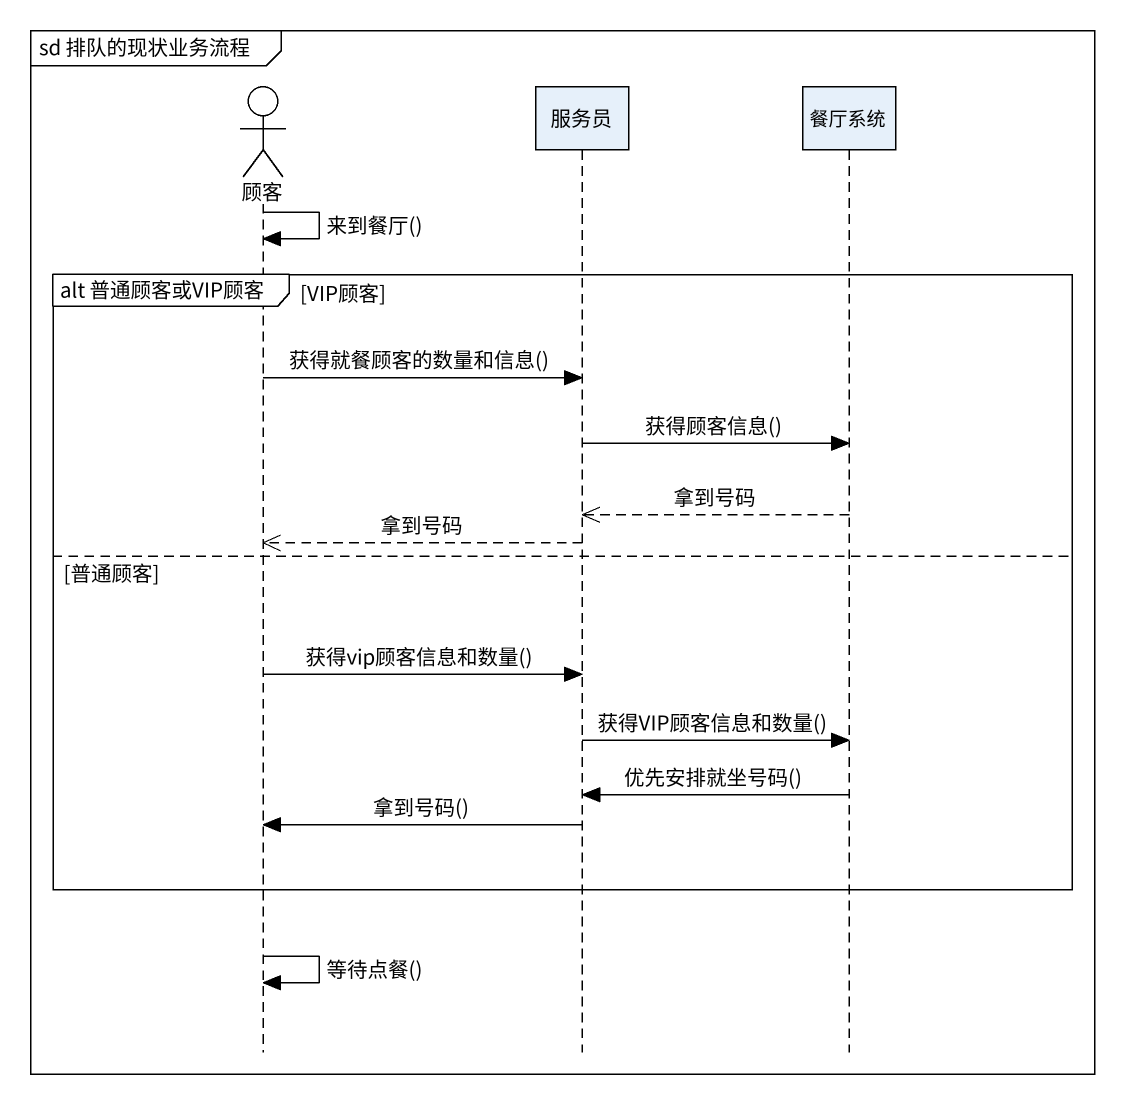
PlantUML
@startuml
mainframe sd 排队的现状业务流程
hide footbox
actor 顾客
participant 服务员
participant 餐厅系统

顾客 -> 顾客 : 来到餐厅()
group alt 普通顾客或VIP顾客 [VIP顾客]
  顾客 -> 服务员 : 获得就餐顾客的数量和信息()
  服务员 -> 餐厅系统 : 获得顾客信息()
  餐厅系统 -->> 服务员 : 拿到号码
  服务员 -->> 顾客 : 拿到号码
else 普通顾客
  顾客 -> 服务员 : 获得vip顾客信息和数量()
  服务员 -> 餐厅系统 : 获得VIP顾客信息和数量()
  餐厅系统 -> 服务员 : 优先安排就坐号码()
  服务员 -> 顾客 : 拿到号码()
end
顾客 -> 顾客 : 等待点餐()
@enduml
